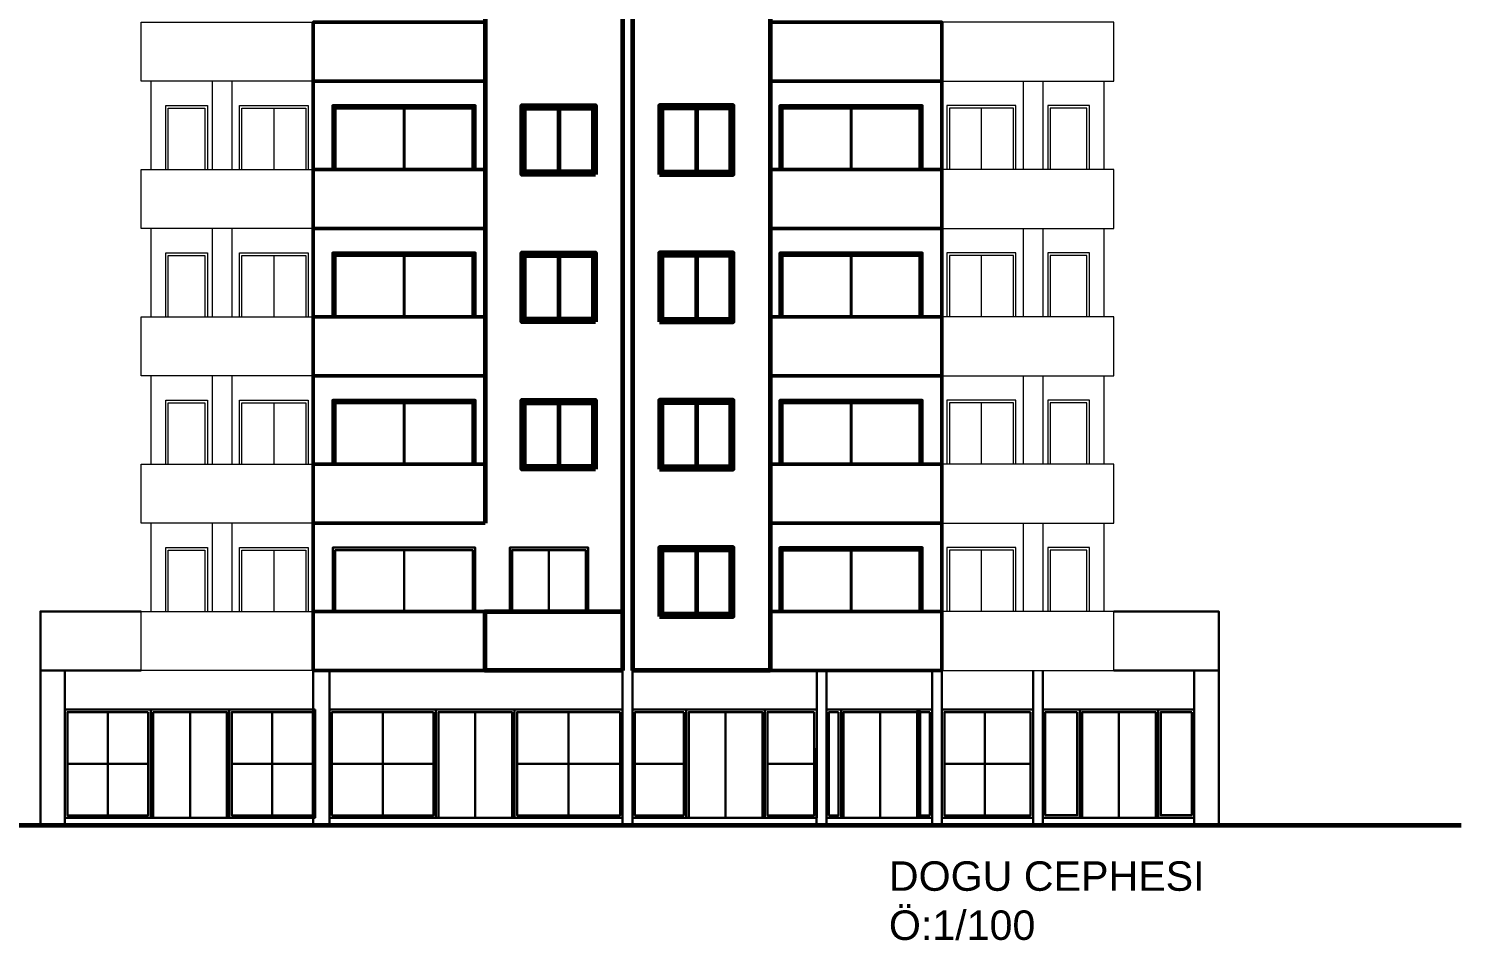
# Model space of a CAD drawing. Header units: millimetres. Extents: x 38129 to 72024, y -56282 to 16512.
# Drawn here: x 69522 to 70980, y -45051 to -44123 of the extents above; entities that cross this region are included whole.
import ezdxf

# ---------------------------------------------------------------- set-up
doc = ezdxf.new("R2010")
doc.units = ezdxf.units.MM
for name, color, linetype, lineweight in [('GÖR 15', 115, 'Continuous', 15), ('GÖR 60', 160, 'Continuous', 60), ('GÖR20', 52, 'Continuous', 20), ('GÖR30', 12, 'Continuous', 30), ('GÖR40', 210, 'Continuous', 40), ('GÖR50', 204, 'Continuous', 50), ('mahal', 7, 'Continuous', 5), ('pencere', 195, 'Continuous', 30)]:
    doc.layers.add(name, color=color, linetype=linetype, lineweight=lineweight)
doc.layers.add('sıva', color=41, linetype='Continuous')
doc.styles.get("Standard").update_dxf_attribs({"font": 'arial.ttf'})

# ---------------------------------------------------------------- blocks, each defined once
blk = doc.blocks.new('wqqqqq')
at = {"layer": 'GÖR 15'}
for p, q in [((73712.4, -32484.3), (73712.4, -32304.3)), ((73837.1, -32304.3), (73837.1, -32484.3)), ((73877.1, -32304.3), (73877.1, -32484.3)), ((75487.7, -32304.3), (75487.7, -32484.3)), ((75527.7, -32304.3), (75527.7, -32484.3)), ((75652.4, -32484.3), (75652.4, -32304.3)), ((73962.2, -32359.3), (73962.2, -32484.3)), ((75402.5, -32359.3), (75402.5, -32484.3)), ((73712.4, -32784.3), (73712.4, -32604.3)), ((73837.1, -32604.3), (73837.1, -32784.3)), ((73877.1, -32604.3), (73877.1, -32784.3)), ((75487.7, -32604.3), (75487.7, -32784.3)), ((75527.7, -32604.3), (75527.7, -32784.3)), ((75652.4, -32784.3), (75652.4, -32604.3)), ((73962.2, -32659.3), (73962.2, -32784.3)), ((75402.5, -32659.3), (75402.5, -32784.3)), ((73712.4, -33084.3), (73712.4, -32904.3)), ((73837.1, -32904.3), (73837.1, -33084.3)), ((73877.1, -32904.3), (73877.1, -33084.3)), ((75487.7, -32904.3), (75487.7, -33084.3)), ((75527.7, -32904.3), (75527.7, -33084.3)), ((75652.4, -33084.3), (75652.4, -32904.3)), ((73962.2, -32959.3), (73962.2, -33084.3)), ((75402.5, -32959.3), (75402.5, -33084.3)), ((73712.4, -33384.3), (73712.4, -33204.3)), ((73837.1, -33204.3), (73837.1, -33384.3)), ((73877.1, -33204.3), (73877.1, -33384.3)), ((75487.7, -33204.3), (75487.7, -33384.3)), ((75527.7, -33204.3), (75527.7, -33384.3)), ((75652.4, -33384.3), (75652.4, -33204.3)), ((73962.2, -33259.3), (73962.2, -33384.3)), ((75402.5, -33259.3), (75402.5, -33384.3))]:
    blk.add_line(p, q, dxfattribs=at)
for points in [[(73742.4, -32484.3), (73742.4, -32354.3), (73827.1, -32354.3), (73827.1, -32484.3)], [(73747.4, -32484.3), (73747.4, -32359.3), (73822.1, -32359.3), (73822.1, -32484.3)], [(73892.1, -32484.3), (73892.1, -32354.3), (74032.4, -32354.3), (74032.4, -32484.3)], [(73897.1, -32484.3), (73897.1, -32359.3), (74027.4, -32359.3), (74027.4, -32484.3)], [(75472.7, -32484.3), (75472.7, -32354.3), (75332.4, -32354.3), (75332.4, -32484.3)], [(75467.7, -32484.3), (75467.7, -32359.3), (75337.4, -32359.3), (75337.4, -32484.3)], [(75622.4, -32484.3), (75622.4, -32354.3), (75537.7, -32354.3), (75537.7, -32484.3)], [(75617.4, -32484.3), (75617.4, -32359.3), (75542.7, -32359.3), (75542.7, -32484.3)], [(73742.4, -32784.3), (73742.4, -32654.3), (73827.1, -32654.3), (73827.1, -32784.3)], [(73747.4, -32784.3), (73747.4, -32659.3), (73822.1, -32659.3), (73822.1, -32784.3)], [(73892.1, -32784.3), (73892.1, -32654.3), (74032.4, -32654.3), (74032.4, -32784.3)], [(73897.1, -32784.3), (73897.1, -32659.3), (74027.4, -32659.3), (74027.4, -32784.3)], [(75472.7, -32784.3), (75472.7, -32654.3), (75332.4, -32654.3), (75332.4, -32784.3)], [(75467.7, -32784.3), (75467.7, -32659.3), (75337.4, -32659.3), (75337.4, -32784.3)], [(75622.4, -32784.3), (75622.4, -32654.3), (75537.7, -32654.3), (75537.7, -32784.3)], [(75617.4, -32784.3), (75617.4, -32659.3), (75542.7, -32659.3), (75542.7, -32784.3)], [(73742.4, -33084.3), (73742.4, -32954.3), (73827.1, -32954.3), (73827.1, -33084.3)], [(73892.1, -33084.3), (73892.1, -32954.3), (74032.4, -32954.3), (74032.4, -33084.3)], [(75472.7, -33084.3), (75472.7, -32954.3), (75332.4, -32954.3), (75332.4, -33084.3)], [(75622.4, -33084.3), (75622.4, -32954.3), (75537.7, -32954.3), (75537.7, -33084.3)], [(73747.4, -33084.3), (73747.4, -32959.3), (73822.1, -32959.3), (73822.1, -33084.3)], [(73897.1, -33084.3), (73897.1, -32959.3), (74027.4, -32959.3), (74027.4, -33084.3)], [(75467.7, -33084.3), (75467.7, -32959.3), (75337.4, -32959.3), (75337.4, -33084.3)], [(75617.4, -33084.3), (75617.4, -32959.3), (75542.7, -32959.3), (75542.7, -33084.3)], [(73742.4, -33384.3), (73742.4, -33254.3), (73827.1, -33254.3), (73827.1, -33384.3)], [(73747.4, -33384.3), (73747.4, -33259.3), (73822.1, -33259.3), (73822.1, -33384.3)], [(73892.1, -33384.3), (73892.1, -33254.3), (74032.4, -33254.3), (74032.4, -33384.3)], [(73897.1, -33384.3), (73897.1, -33259.3), (74027.4, -33259.3), (74027.4, -33384.3)], [(75472.7, -33384.3), (75472.7, -33254.3), (75332.4, -33254.3), (75332.4, -33384.3)], [(75467.7, -33384.3), (75467.7, -33259.3), (75337.4, -33259.3), (75337.4, -33384.3)], [(75622.4, -33384.3), (75622.4, -33254.3), (75537.7, -33254.3), (75537.7, -33384.3)], [(75617.4, -33384.3), (75617.4, -33259.3), (75542.7, -33259.3), (75542.7, -33384.3)]]:
    blk.add_lwpolyline(points, dxfattribs=at)
at = {"layer": 'GÖR 60'}
for p, q in [((74392.4, -32004.3), (74392.4, -32304.3)), ((74672.4, -32004.3), (74672.4, -32304.3)), ((74692.4, -32004.3), (74692.4, -32304.3)), ((74972.4, -32004.3), (74972.4, -32304.3)), ((74392.4, -32304.3), (74392.4, -32604.3)), ((74672.4, -32304.3), (74672.4, -32604.3)), ((74692.4, -32304.3), (74692.4, -32604.3)), ((74972.4, -32304.3), (74972.4, -32604.3)), ((74542.4, -32359.3), (74542.4, -32489.3)), ((74822.4, -32359.3), (74822.4, -32489.3)), ((74392.4, -32604.3), (74392.4, -32904.3)), ((74672.4, -32604.3), (74672.4, -32904.3)), ((74692.4, -32604.3), (74692.4, -32904.3)), ((74972.4, -32604.3), (74972.4, -32904.3)), ((74542.4, -32659.3), (74542.4, -32789.3)), ((74822.4, -32659.3), (74822.4, -32789.3)), ((74392.4, -32904.3), (74392.4, -33204.3)), ((74672.4, -32904.3), (74672.4, -33204.3)), ((74692.4, -32904.3), (74692.4, -33204.3)), ((74972.4, -32904.3), (74972.4, -33204.3)), ((74542.4, -32959.3), (74542.4, -33089.3)), ((74822.4, -32959.3), (74822.4, -33089.3)), ((74672.4, -33204.3), (74672.4, -33504.3)), ((74692.4, -33204.3), (74692.4, -33504.3)), ((74972.4, -33204.3), (74972.4, -33504.3)), ((74822.4, -33259.3), (74822.4, -33389.3)), ((74972.4, -33504.3), (74692.4, -33504.3)), ((73081.1, -33819.3), (76379.6, -33819.3))]:
    blk.add_line(p, q, dxfattribs=at)
for points in [[(74617.4, -32494.3), (74467.4, -32494.3), (74467.4, -32354.3), (74617.4, -32354.3), (74617.4, -32494.3)], [(74747.4, -32494.3), (74897.4, -32494.3), (74897.4, -32354.3), (74747.4, -32354.3), (74747.4, -32494.3)], [(74617.4, -32794.3), (74467.4, -32794.3), (74467.4, -32654.3), (74617.4, -32654.3), (74617.4, -32794.3)], [(74747.4, -32794.3), (74897.4, -32794.3), (74897.4, -32654.3), (74747.4, -32654.3), (74747.4, -32794.3)], [(74617.4, -33094.3), (74467.4, -33094.3), (74467.4, -32954.3), (74617.4, -32954.3), (74617.4, -33094.3)], [(74747.4, -33094.3), (74897.4, -33094.3), (74897.4, -32954.3), (74747.4, -32954.3), (74747.4, -33094.3)], [(74747.4, -33394.3), (74897.4, -33394.3), (74897.4, -33254.3), (74747.4, -33254.3), (74747.4, -33394.3)], [(74672.4, -33504.3), (74392.4, -33504.3), (74392.4, -33384.3), (74672.4, -33384.3)]]:
    blk.add_lwpolyline(points, dxfattribs=at)
for points in [[(74612.4, -32489.3), (74472.4, -32489.3), (74472.4, -32359.3), (74612.4, -32359.3)], [(74752.4, -32489.3), (74892.4, -32489.3), (74892.4, -32359.3), (74752.4, -32359.3)], [(74612.4, -32789.3), (74472.4, -32789.3), (74472.4, -32659.3), (74612.4, -32659.3)], [(74752.4, -32789.3), (74892.4, -32789.3), (74892.4, -32659.3), (74752.4, -32659.3)], [(74612.4, -33089.3), (74472.4, -33089.3), (74472.4, -32959.3), (74612.4, -32959.3)], [(74752.4, -33089.3), (74892.4, -33089.3), (74892.4, -32959.3), (74752.4, -32959.3)], [(74752.4, -33389.3), (74892.4, -33389.3), (74892.4, -33259.3), (74752.4, -33259.3)]]:
    blk.add_lwpolyline(points, close=True, dxfattribs=at)
at = {"layer": 'GÖR20'}
for points in [[(74042.4, -32304.3), (73692.4, -32304.3), (73692.4, -32184.3), (74042.4, -32184.3)], [(75322.4, -32304.3), (75672.4, -32304.3), (75672.4, -32184.3), (75322.4, -32184.3)], [(74042.4, -32604.3), (73692.4, -32604.3), (73692.4, -32484.3), (74042.4, -32484.3)], [(75322.4, -32604.3), (75672.4, -32604.3), (75672.4, -32484.3), (75322.4, -32484.3)], [(74042.4, -32904.3), (73692.4, -32904.3), (73692.4, -32784.3), (74042.4, -32784.3)], [(75322.4, -32904.3), (75672.4, -32904.3), (75672.4, -32784.3), (75322.4, -32784.3)], [(74042.4, -33204.3), (73692.4, -33204.3), (73692.4, -33084.3), (74042.4, -33084.3)], [(75322.4, -33204.3), (75672.4, -33204.3), (75672.4, -33084.3), (75322.4, -33084.3)], [(74042.4, -33504.3), (73692.4, -33504.3), (73692.4, -33384.3), (74042.4, -33384.3)], [(75322.4, -33504.3), (75672.4, -33504.3), (75672.4, -33384.3), (75322.4, -33384.3)]]:
    blk.add_lwpolyline(points, dxfattribs=at)
at = {"layer": 'GÖR30'}
for p, q in [((74227.4, -33259.3), (74227.4, -33384.3)), ((74522.4, -33259.3), (74522.4, -33384.3)), ((73487.1, -33819.3), (73487.1, -33504.3)), ((73537.1, -33819.3), (73537.1, -33504.3)), ((74042.4, -33819.3), (74042.4, -33504.3)), ((74075.4, -33819.3), (74075.4, -33504.3)), ((74672.4, -33819.3), (74672.4, -33504.3)), ((74692.4, -33819.3), (74692.4, -33504.3)), ((75067.3, -33819.3), (75067.4, -33504.3)), ((75087.4, -33819.3), (75087.4, -33504.3)), ((75302.4, -33819.3), (75302.4, -33504.3)), ((75322.4, -33819.3), (75322.4, -33504.3)), ((75507.7, -33819.3), (75507.7, -33504.3)), ((75527.7, -33819.3), (75527.7, -33504.3)), ((75835.8, -33819.3), (75835.8, -33504.3)), ((75885.8, -33819.3), (75885.8, -33504.3)), ((73791.7, -33589.3), (73791.7, -33804.3)), ((74372.4, -33589.3), (74372.4, -33804.3)), ((74881.9, -33589.3), (74881.9, -33804.3)), ((75196.9, -33589.3), (75196.9, -33804.3)), ((75682.7, -33589.3), (75682.7, -33804.3)), ((73711.7, -33804.3), (73871.7, -33804.3)), ((74292.4, -33804.3), (74452.4, -33804.3)), ((74801.9, -33804.3), (74961.9, -33804.3)), ((75116.9, -33804.3), (75276.9, -33804.3)), ((75602.7, -33804.3), (75762.7, -33804.3))]:
    blk.add_line(p, q, dxfattribs=at)
for points in [[(74082.4, -33384.3), (74082.4, -33254.3), (74372.4, -33254.3), (74372.4, -33384.3)], [(74087.4, -33384.3), (74087.4, -33259.3), (74367.4, -33259.3), (74367.4, -33384.3)], [(74442.4, -33384.3), (74442.4, -33254.3), (74602.4, -33254.3), (74602.4, -33384.3)], [(74447.4, -33384.3), (74447.4, -33259.3), (74597.4, -33259.3), (74597.4, -33384.3)], [(73692.4, -33504.3), (73487.1, -33504.3), (73487.1, -33384.3), (73692.4, -33384.3)], [(75672.4, -33504.3), (75885.8, -33504.3), (75885.8, -33384.3), (75672.4, -33384.3)], [(73711.7, -33804.3), (73711.7, -33584.3), (73871.7, -33584.3), (73871.7, -33804.3)], [(73716.7, -33804.3), (73716.7, -33589.3), (73866.7, -33589.3), (73866.7, -33804.3)], [(74292.4, -33804.3), (74292.4, -33584.3), (74452.4, -33584.3), (74452.4, -33804.3)], [(74297.4, -33804.3), (74297.4, -33589.3), (74447.4, -33589.3), (74447.4, -33804.3)], [(74801.9, -33804.3), (74801.9, -33584.3), (74961.9, -33584.3), (74961.9, -33804.3)], [(74806.9, -33804.3), (74806.9, -33589.3), (74956.9, -33589.3), (74956.9, -33804.3)], [(75116.9, -33804.3), (75116.9, -33584.3), (75276.9, -33584.3), (75276.9, -33804.3)], [(75121.9, -33804.3), (75121.9, -33589.3), (75271.9, -33589.3), (75271.9, -33804.3)], [(75602.7, -33804.3), (75602.7, -33584.3), (75762.7, -33584.3), (75762.7, -33804.3)], [(75607.7, -33804.3), (75607.7, -33589.3), (75757.7, -33589.3), (75757.7, -33804.3)]]:
    blk.add_lwpolyline(points, dxfattribs=at)
at = {"layer": 'GÖR40'}
for p, q in [((74227.4, -32359.3), (74227.4, -32484.3)), ((75137.4, -32359.3), (75137.4, -32484.3)), ((74227.4, -32659.3), (74227.4, -32784.3)), ((75137.4, -32659.3), (75137.4, -32784.3)), ((74227.4, -32959.3), (74227.4, -33084.3)), ((75137.4, -32959.3), (75137.4, -33084.3)), ((75137.4, -33259.3), (75137.4, -33384.3))]:
    blk.add_line(p, q, dxfattribs=at)
for points in [[(74082.4, -32484.3), (74082.4, -32354.3), (74372.4, -32354.3), (74372.4, -32484.3)], [(74087.4, -32484.3), (74087.4, -32359.3), (74367.4, -32359.3), (74367.4, -32484.3)], [(74992.4, -32484.3), (74992.4, -32354.3), (75282.4, -32354.3), (75282.4, -32484.3)], [(74997.4, -32484.3), (74997.4, -32359.3), (75277.4, -32359.3), (75277.4, -32484.3)], [(74082.4, -32784.3), (74082.4, -32654.3), (74372.4, -32654.3), (74372.4, -32784.3)], [(74087.4, -32784.3), (74087.4, -32659.3), (74367.4, -32659.3), (74367.4, -32784.3)], [(74992.4, -32784.3), (74992.4, -32654.3), (75282.4, -32654.3), (75282.4, -32784.3)], [(74997.4, -32784.3), (74997.4, -32659.3), (75277.4, -32659.3), (75277.4, -32784.3)], [(74082.4, -33084.3), (74082.4, -32954.3), (74372.4, -32954.3), (74372.4, -33084.3)], [(74992.4, -33084.3), (74992.4, -32954.3), (75282.4, -32954.3), (75282.4, -33084.3)], [(74087.4, -33084.3), (74087.4, -32959.3), (74367.4, -32959.3), (74367.4, -33084.3)], [(74997.4, -33084.3), (74997.4, -32959.3), (75277.4, -32959.3), (75277.4, -33084.3)], [(74992.4, -33384.3), (74992.4, -33254.3), (75282.4, -33254.3), (75282.4, -33384.3)], [(74997.4, -33384.3), (74997.4, -33259.3), (75277.4, -33259.3), (75277.4, -33384.3)]]:
    blk.add_lwpolyline(points, dxfattribs=at)
at = {"layer": 'GÖR50'}
for p, q in [((75322.4, -32484.3), (75322.4, -32304.3)), ((75322.4, -32784.3), (75322.4, -32604.3)), ((75322.4, -33084.3), (75322.4, -32904.3)), ((75322.4, -33384.3), (75322.4, -33204.3))]:
    blk.add_line(p, q, dxfattribs=at)
for points in [[(74392.4, -32304.3), (74042.4, -32304.3), (74042.4, -32184.3), (74392.4, -32184.3)], [(74972.4, -32304.3), (75322.4, -32304.3), (75322.4, -32184.3), (74972.4, -32184.3)], [(74042.4, -32484.3), (74042.4, -32304.3)], [(74392.4, -32604.3), (74042.4, -32604.3), (74042.4, -32484.3), (74392.4, -32484.3)], [(74972.4, -32604.3), (75322.4, -32604.3), (75322.4, -32484.3), (74972.4, -32484.3)], [(74042.4, -32784.3), (74042.4, -32604.3)], [(74392.4, -32904.3), (74042.4, -32904.3), (74042.4, -32784.3), (74392.4, -32784.3)], [(74972.4, -32904.3), (75322.4, -32904.3), (75322.4, -32784.3), (74972.4, -32784.3)], [(74042.4, -33084.3), (74042.4, -32904.3)], [(74392.4, -33204.3), (74042.4, -33204.3), (74042.4, -33084.3), (74392.4, -33084.3)], [(74972.4, -33204.3), (75322.4, -33204.3), (75322.4, -33084.3), (74972.4, -33084.3)], [(74042.4, -33384.3), (74042.4, -33204.3)], [(74392.4, -33504.3), (74042.4, -33504.3), (74042.4, -33384.3), (74392.4, -33384.3)], [(74972.4, -33504.3), (75322.4, -33504.3), (75322.4, -33384.3), (74972.4, -33384.3)]]:
    blk.add_lwpolyline(points, dxfattribs=at)
at = {"layer": 'pencere'}
for p, q in [((73624.4, -33589.3), (73624.4, -33799.6)), ((73959, -33589.3), (73959, -33799.6)), ((74183.9, -33589.3), (74183.9, -33799.6)), ((74562.4, -33589.3), (74562.4, -33799.6)), ((75409.7, -33589.3), (75409.7, -33799.6)), ((73542.1, -33694.5), (73706.7, -33694.5)), ((73876.7, -33694.5), (74041.4, -33694.5)), ((74080.4, -33694.5), (74287.4, -33694.5)), ((74457.4, -33694.5), (74667.4, -33694.5)), ((74697.4, -33694.5), (74796.9, -33694.5)), ((74966.9, -33694.5), (75062.4, -33694.5)), ((75327.4, -33694.5), (75502.7, -33694.5))]:
    blk.add_line(p, q, dxfattribs=at)
for points in [[(73711.7, -33584.3), (73537.1, -33584.3), (73537.1, -33804.6), (73711.7, -33804.6)], [(73706.7, -33589.3), (73542.1, -33589.3), (73542.1, -33799.6), (73706.7, -33799.6)], [(74046.4, -33584.3), (73871.7, -33584.3), (73871.7, -33804.6), (74046.4, -33804.6)], [(74041.4, -33589.3), (73876.7, -33589.3), (73876.7, -33799.6), (74041.4, -33799.6)], [(74292.4, -33584.3), (74075.4, -33584.3), (74075.4, -33804.6), (74292.4, -33804.6)], [(74287.4, -33589.3), (74080.4, -33589.3), (74080.4, -33799.6), (74287.4, -33799.6)], [(74672.4, -33584.3), (74452.4, -33584.3), (74452.4, -33804.6), (74672.4, -33804.6)], [(74667.4, -33589.3), (74457.4, -33589.3), (74457.4, -33799.6), (74667.4, -33799.6)], [(74801.9, -33584.3), (74692.4, -33584.3), (74692.4, -33804.6), (74801.9, -33804.6)], [(74796.9, -33589.3), (74697.4, -33589.3), (74697.4, -33799.6), (74796.9, -33799.6)], [(75067.4, -33584.3), (74961.9, -33584.3), (74961.9, -33804.6), (75067.4, -33804.6)], [(75062.4, -33589.3), (74966.9, -33589.3), (74966.9, -33799.6), (75062.4, -33799.6)], [(75116.9, -33584.3), (75087.4, -33584.3), (75087.4, -33804.6), (75116.9, -33804.6)], [(75111.9, -33589.3), (75092.4, -33589.3), (75092.4, -33799.6), (75111.9, -33799.6)], [(75302.4, -33584.3), (75272.9, -33584.3), (75272.9, -33804.6), (75302.4, -33804.6)], [(75297.4, -33589.3), (75277.9, -33589.3), (75277.9, -33799.6), (75297.4, -33799.6)], [(75507.7, -33584.3), (75322.4, -33584.3), (75322.4, -33804.6), (75507.7, -33804.6)], [(75502.7, -33589.3), (75327.4, -33589.3), (75327.4, -33799.6), (75502.7, -33799.6)], [(75602.7, -33584.3), (75527.7, -33584.3), (75527.7, -33804.4), (75602.7, -33804.4)], [(75597.7, -33589.3), (75532.7, -33589.3), (75532.7, -33799.4), (75597.7, -33799.4)], [(75835.8, -33584.3), (75762.7, -33584.3), (75762.7, -33804.4), (75835.8, -33804.4)], [(75830.8, -33589.3), (75767.7, -33589.3), (75767.7, -33799.4), (75830.8, -33799.4)]]:
    blk.add_lwpolyline(points, close=True, dxfattribs=at)
at = {"layer": 'mahal', "insert": (75214.3, -33893.2), "char_height": 60, "attachment_point": 1}
blk.add_mtext_dynamic_manual_height_columns('DOGU CEPHESI Ö:1/100', width=732.289, gutter_width=12.5, heights=[0], dxfattribs=at)

msp = doc.modelspace()

# ---------------------------------------------------------------- block references
at = {"layer": 'sıva', "xscale": 0.5, "yscale": 0.5, "zscale": 0.5}
msp.add_blockref('wqqqqq', (32790, -28024.4), dxfattribs=at)

doc.saveas('drawing.dxf')
